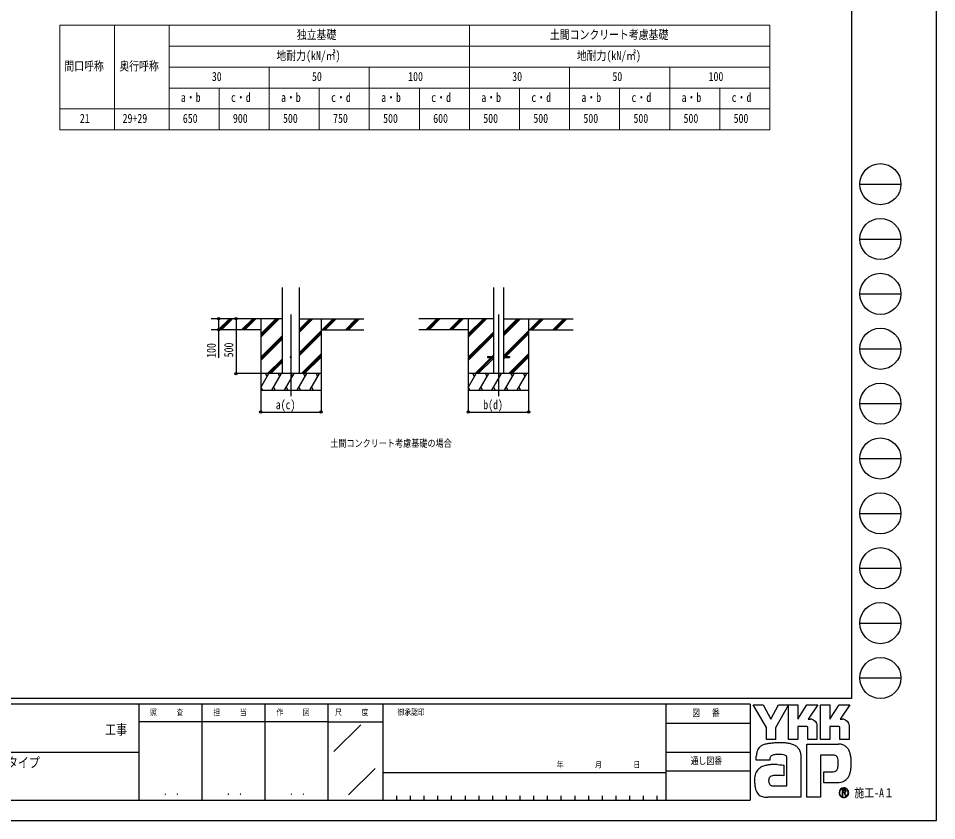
# Model space of a CAD drawing. Units: millimetres, scale not verified. Extents: x -10512 to 10512, y -7425 to 7425.
# Drawn here: x 2140 to 10512, y -7425 to -114 of the extents above; entities that cross this region are included whole.
import ezdxf
from ezdxf.enums import TextEntityAlignment as Align

# ---------------------------------------------------------------- set-up
doc = ezdxf.new("R2010")
doc.units = ezdxf.units.MM
doc.header["$LTSCALE"] = 30
doc.layers.add('0-1_TABLE1', color=7, linetype='Continuous', lineweight=18)
for name, color, linetype in [('0-2_USER1', 3, 'Continuous'), ('0-3_YKK_12', 2, 'Continuous'), ('0-4_YKK_13', 4, 'Continuous'), ('0-5_YKK_A1', 4, 'Continuous'), ('0-6_YKK_D', 6, 'Continuous'), ('0-7_YKK_ZWAK', 7, 'Continuous')]:
    doc.layers.add(name, color=color, linetype=linetype)
doc.styles.add('ＭＳ ゴシック', font='')
doc.styles.get('ＭＳ ゴシック').set_extended_font_data('MS Gothic')

msp = doc.modelspace()

# ---------------------------------------------------------------- linework, layer by layer
at = {"layer": '0-1_TABLE1'}
for p, q in [((2517.78, -176.13), (8991.78, -176.13)), ((2517.78, -176.13), (2517.78, -1130.63)), ((3015.78, -176.13), (3015.78, -1130.63)), ((3513.78, -176.13), (3513.78, -1130.63)), ((6252.78, -176.13), (6252.78, -1130.63)), ((3513.78, -367.03), (8991.78, -367.03)), ((3513.78, -557.93), (8991.78, -557.93)), ((4426.78, -557.93), (4426.78, -1130.63)), ((5339.78, -557.93), (5339.78, -1130.63)), ((7165.78, -557.93), (7165.78, -1130.63)), ((8078.78, -557.93), (8078.78, -1130.63)), ((3513.78, -748.83), (8991.78, -748.83)), ((3970.28, -748.83), (3970.28, -1130.63)), ((4883.28, -748.83), (4883.28, -1130.63)), ((5796.28, -748.83), (5796.28, -1130.63)), ((6709.28, -748.83), (6709.28, -1130.63)), ((7622.28, -748.83), (7622.28, -1130.63)), ((8535.28, -748.83), (8535.28, -1130.63)), ((2517.78, -939.73), (8991.78, -939.73)), ((2517.78, -1130.63), (8991.78, -1130.63))]:
    msp.add_line(p, q, dxfattribs=at)
msp.add_lwpolyline([(8991.78, -176.13), (8991.78, -748.83), (8991.78, -1130.63)], dxfattribs=at)
at = {"layer": '0-3_YKK_12'}
for p, q in [((4625.23, -2813.12), (4625.23, -3556.44)), ((6516.8, -2813.12), (6516.8, -3556.44))]:
    msp.add_line(p, q, dxfattribs=at)
at = {"layer": '0-4_YKK_13'}
for p, q in [((6416.8, -3196.86), (6416.8, -3205.86)), ((6416.8, -3196.86), (6471.6, -3196.86)), ((6416.8, -3205.86), (6471.6, -3205.86)), ((6562, -3196.86), (6616.8, -3196.86)), ((6562, -3205.86), (6616.8, -3205.86)), ((6616.8, -3196.86), (6616.8, -3205.86))]:
    msp.add_line(p, q, dxfattribs=at)
msp.add_circle((4625.23, -3201.36), 5, dxfattribs=at)
at = {"layer": '0-5_YKK_A1'}
for p, q in [((4547.48, -3351.36), (4547.48, -2566.01)), ((4702.98, -3351.36), (4702.98, -2566.01)), ((6471.6, -2566.01), (6471.6, -3351.36)), ((6562, -2566.01), (6562, -3351.36)), ((4547.48, -2851.36), (3899.28, -2851.36)), ((3965.97, -2949.95), (4064.56, -2851.36)), ((3978.71, -2951.36), (4078.71, -2851.36)), ((3992.85, -2951.36), (4092.85, -2851.36)), ((4178.1, -2949.95), (4276.7, -2851.36)), ((4190.84, -2951.36), (4290.84, -2851.36)), ((4204.98, -2951.36), (4304.98, -2851.36)), ((4350.23, -2851.36), (4350.23, -3501.36)), ((4350.23, -3018.24), (4517.11, -2851.36)), ((4350.23, -3004.1), (4502.97, -2851.36)), ((4350.23, -2989.95), (4488.83, -2851.36)), ((4702.98, -2973.86), (4825.48, -2851.36)), ((4702.98, -2959.71), (4811.34, -2851.36)), ((4702.98, -2945.57), (4797.2, -2851.36)), ((4702.98, -2851.36), (5290.85, -2851.36)), ((4900.23, -2851.36), (4900.23, -3501.36)), ((4909.33, -2951.36), (5009.33, -2851.36)), ((4923.47, -2951.36), (5023.47, -2851.36)), ((4937.61, -2951.36), (5037.61, -2851.36)), ((5121.46, -2951.36), (5221.46, -2851.36)), ((5135.6, -2951.36), (5235.6, -2851.36)), ((5149.74, -2951.36), (5249.75, -2851.36)), ((6471.6, -2851.36), (5790.85, -2851.36)), ((5857.54, -2949.95), (5956.13, -2851.36)), ((5870.28, -2951.36), (5970.28, -2851.36)), ((5884.42, -2951.36), (5984.42, -2851.36)), ((6069.67, -2949.95), (6168.27, -2851.36)), ((6082.41, -2951.36), (6182.41, -2851.36)), ((6096.55, -2951.36), (6196.55, -2851.36)), ((6241.8, -2851.36), (6241.8, -3501.36)), ((6241.8, -3018.24), (6408.68, -2851.36)), ((6241.8, -3004.1), (6394.54, -2851.36)), ((6241.8, -2989.95), (6380.4, -2851.36)), ((6562, -3006.41), (6717.05, -2851.36)), ((6562, -2992.26), (6702.91, -2851.36)), ((6562, -2978.12), (6688.77, -2851.36)), ((6562, -2851.36), (7200.01, -2851.36)), ((6791.8, -2851.36), (6791.8, -3501.36)), ((6800.9, -2951.36), (6900.9, -2851.36)), ((6815.04, -2951.36), (6915.04, -2851.36)), ((6829.18, -2951.36), (6929.18, -2851.36)), ((7013.03, -2951.36), (7113.03, -2851.36)), ((7027.17, -2951.36), (7127.17, -2851.36)), ((7041.31, -2951.36), (7141.32, -2851.36)), ((4350.23, -2951.36), (3899.28, -2951.36)), ((4350.23, -3202.08), (4547.48, -3004.84)), ((4702.98, -3157.7), (4900.23, -2960.45)), ((4702.98, -3171.84), (4900.23, -2974.6)), ((4702.98, -3185.99), (4900.23, -2988.74)), ((4900.23, -2951.36), (5290.85, -2951.36)), ((6241.8, -2951.36), (5790.85, -2951.36)), ((6241.8, -3202.08), (6471.6, -2972.29)), ((6241.8, -3216.23), (6471.6, -2986.43)), ((6241.8, -3230.37), (6471.6, -3000.57)), ((6562, -3190.25), (6791.8, -2960.45)), ((6569.54, -3196.86), (6791.8, -2974.6)), ((6583.68, -3196.86), (6791.8, -2988.74)), ((6791.8, -2951.36), (7200.01, -2951.36)), ((4350.23, -3216.23), (4547.48, -3018.98)), ((4350.23, -3230.37), (4547.48, -3033.12)), ((4721.46, -3351.36), (4900.23, -3172.58)), ((6613.03, -3351.36), (6791.8, -3172.58)), ((4413.09, -3351.36), (4547.48, -3216.97)), ((4427.23, -3351.36), (4547.48, -3231.11)), ((4441.37, -3351.36), (4547.48, -3245.25)), ((4735.6, -3351.36), (4900.23, -3186.73)), ((4749.74, -3351.36), (4900.23, -3200.87)), ((6304.66, -3351.36), (6450.16, -3205.86)), ((6318.8, -3351.36), (6464.3, -3205.86)), ((6332.95, -3351.36), (6471.6, -3212.7)), ((6459.16, -3196.86), (6471.6, -3184.42)), ((6562, -3218.54), (6574.68, -3205.86)), ((6627.17, -3351.36), (6791.8, -3186.73)), ((6641.31, -3351.36), (6791.8, -3200.87)), ((4900.23, -3351.36), (4350.23, -3351.36)), ((4350.23, -3476.81), (4422.66, -3351.36)), ((4407.66, -3377.34), (4392.66, -3351.36)), ((4451.53, -3501.36), (4538.13, -3351.36)), ((4523.13, -3377.34), (4508.13, -3351.36)), ((4567, -3501.36), (4653.6, -3351.36)), ((4638.6, -3377.34), (4623.6, -3351.36)), ((4682.47, -3501.36), (4769.07, -3351.36)), ((4754.07, -3377.34), (4739.07, -3351.36)), ((4797.94, -3501.36), (4884.54, -3351.36)), ((4869.54, -3377.34), (4854.54, -3351.36)), ((6791.8, -3351.36), (6241.8, -3351.36)), ((6241.8, -3476.81), (6314.23, -3351.36)), ((6299.23, -3377.34), (6284.23, -3351.36)), ((6343.1, -3501.36), (6429.7, -3351.36)), ((6414.7, -3377.34), (6399.7, -3351.36)), ((6458.57, -3501.36), (6545.17, -3351.36)), ((6530.17, -3377.34), (6515.17, -3351.36)), ((6574.04, -3501.36), (6660.64, -3351.36)), ((6645.64, -3377.34), (6630.64, -3351.36)), ((6689.51, -3501.36), (6776.11, -3351.36)), ((6761.11, -3377.34), (6746.11, -3351.36)), ((4350.23, -3501.36), (4900.23, -3501.36)), ((4351.06, -3475.38), (4366.06, -3501.36)), ((4466.53, -3475.38), (4481.53, -3501.36)), ((4582, -3475.38), (4597, -3501.36)), ((4697.47, -3475.38), (4712.47, -3501.36)), ((4812.94, -3475.38), (4827.94, -3501.36)), ((6241.8, -3501.36), (6791.8, -3501.36)), ((6242.63, -3475.38), (6257.63, -3501.36)), ((6358.1, -3475.38), (6373.1, -3501.36)), ((6473.57, -3475.38), (6488.57, -3501.36)), ((6589.04, -3475.38), (6604.04, -3501.36)), ((6704.51, -3475.38), (6719.51, -3501.36))]:
    msp.add_line(p, q, dxfattribs=at)
at = {"layer": '0-6_YKK_D'}
for p, q in [((4125.17, -2851.36), (4125.17, -3351.36)), ((4349.23, -3351.36), (4124.17, -3351.36)), ((4350.23, -3501.36), (4350.23, -3702.36)), ((4900.23, -3501.36), (4900.23, -3702.36)), ((6241.8, -3501.36), (6241.8, -3702.36)), ((6791.8, -3501.36), (6791.8, -3702.36)), ((4350.23, -3701.36), (4900.23, -3701.36)), ((6241.8, -3701.36), (6791.8, -3701.36))]:
    msp.add_line(p, q, dxfattribs=at)
msp.add_lwpolyline([(3965.89, -2851.36), (3965.89, -2951.36), (3965.89, -3208.96)], dxfattribs=at)
for centre in [(3965.89, -2851.36), (4125.17, -2851.36), (3965.89, -2951.36), (4125.17, -3351.36), (4350.23, -3701.36), (4900.23, -3701.36), (6241.8, -3701.36), (6791.8, -3701.36)]:
    msp.add_circle(centre, 10.62, dxfattribs=at)
at = {"layer": '0-7_YKK_ZWAK'}
for p, q in [((9737.55, 6937.5), (9737.55, -6312.5)), ((9812.55, -1625), (10187.55, -1625)), ((9812.55, -2125), (10187.55, -2125)), ((9812.55, -2625), (10187.55, -2625)), ((9812.55, -3125), (10187.55, -3125)), ((9812.55, -3625), (10187.55, -3625)), ((9812.55, -4125), (10187.55, -4125)), ((9812.55, -4625), (10187.55, -4625)), ((9812.55, -5125), (10187.55, -5125)), ((9812.55, -5625), (10187.55, -5625)), ((9812.55, -6125), (10187.55, -6125)), ((9737.55, -6312.5), (-9762.45, -6312.5)), ((3237.55, -6362.5), (-12.45, -6362.5)), ((3812.55, -6362.5), (3812.55, -7237.5)), ((4387.55, -6362.5), (4387.55, -7237.5)), ((4962.55, -6362.5), (4962.55, -7237.5)), ((5462.55, -6362.5), (4962.55, -6362.5)), ((8043.8, -6362.5), (5462.55, -6362.5)), ((5462.55, -6362.5), (5462.55, -7237.5)), ((8043.8, -6362.5), (8043.8, -7237.5)), ((8812.55, -6362.5), (8043.8, -6362.5)), ((8812.55, -6362.5), (8812.55, -7237.5)), ((4962.55, -6525), (3237.55, -6525)), ((4962.55, -6525), (5462.55, -6525)), ((5017.76, -6795.73), (5262.59, -6550.9)), ((8043.8, -6537.5), (8812.55, -6537.5)), ((-12.45, -6800), (3237.55, -6800)), ((8043.8, -6800), (8812.55, -6800)), ((5151.68, -7189.97), (5392.23, -6949.42)), ((5462.55, -6987.5), (8043.8, -6987.5)), ((8812.55, -6975), (8043.8, -6975)), ((5587.55, -7200), (5587.55, -7237.5)), ((5712.55, -7200), (5712.55, -7237.5)), ((5837.55, -7200), (5837.55, -7237.5)), ((5962.55, -7200), (5962.55, -7237.5)), ((6087.55, -7200), (6087.55, -7237.5)), ((6212.55, -7200), (6212.55, -7237.5)), ((6337.55, -7200), (6337.55, -7237.5)), ((6462.55, -7200), (6462.55, -7237.5)), ((6587.55, -7200), (6587.55, -7237.5)), ((6712.55, -7200), (6712.55, -7237.5)), ((6837.55, -7200), (6837.55, -7237.5)), ((6962.55, -7200), (6962.55, -7237.5)), ((7087.55, -7200), (7087.55, -7237.5)), ((7212.55, -7200), (7212.55, -7237.5)), ((7337.55, -7200), (7337.55, -7237.5)), ((7462.55, -7200), (7462.55, -7237.5)), ((7587.55, -7200), (7587.55, -7237.5)), ((7712.55, -7200), (7712.55, -7237.5)), ((7837.55, -7200), (7837.55, -7237.5)), ((7962.55, -7200), (7962.55, -7237.5)), ((9697.91, -7139.3), (9697.91, -7139.3)), ((-12.45, -7237.5), (3237.55, -7237.5)), ((3237.55, -7237.5), (4962.55, -7237.5)), ((4962.55, -7237.5), (5462.55, -7237.5)), ((5462.55, -7237.5), (8043.8, -7237.5)), ((8043.8, -7237.5), (8812.55, -7237.5)), ((9666.68, -7209.95), (9666.68, -7209.95))]:
    msp.add_line(p, q, dxfattribs=at)
for points in [[(-10512.5, -7425), (10512.5, -7425), (10512.5, 7425), (-10512.5, 7425)], [(8840.05, -6370), (8932.08, -6370), (9001.18, -6500.25), (9070.1, -6370), (9162.19, -6370), (9044.18, -6579.98), (9044.18, -6685.33), (8960.24, -6685.33), (8960.24, -6577.14)]]:
    msp.add_lwpolyline(points, close=True, dxfattribs=at)
for points in [[(4962.55, -6362.5), (3237.55, -6362.5), (3237.55, -7237.5)], [(9326.37, -6566.52), (9246.92, -6566.52), (9246.92, -6685.24), (9162.29, -6685.24), (9162.29, -6370), (9246.92, -6370), (9246.92, -6498.96), (9330.17, -6370), (9429.6, -6370), (9340.4, -6500.53), (9343.56, -6500.53), (9347.05, -6500.53), (9350.63, -6500.53), (9354.08, -6500.53), (9357.16, -6500.53), (9359.65, -6500.53), (9361.31, -6500.53), (9361.92, -6500.53)], [(9618.78, -6566.52), (9539.42, -6566.52), (9539.42, -6685.33), (9454.74, -6685.33), (9454.74, -6370), (9539.42, -6370), (9539.42, -6498.96), (9622.58, -6370), (9722.01, -6370), (9632.81, -6500.53), (9636, -6500.53), (9639.51, -6500.53), (9643.09, -6500.53), (9646.53, -6500.53), (9649.6, -6500.53), (9652.08, -6500.53), (9653.73, -6500.53), (9654.33, -6500.53)], [(9386.26, -6505.53), (9396.37, -6511.31), (9404.93, -6518.83), (9411.81, -6527.8), (9416.89, -6537.87), (9420.03, -6548.74), (9421.1, -6560.09), (9421.1, -6685.55), (9338.53, -6685.55), (9338.53, -6578.52)], [(9678.7, -6505.53), (9688.84, -6511.31), (9697.44, -6518.83), (9704.35, -6527.8), (9709.46, -6537.87), (9712.62, -6548.74), (9713.7, -6560.09), (9713.7, -6685.33), (9630.93, -6685.33), (9630.93, -6578.52)], [(9572.17, -6828.77), (9452.98, -6828.77), (9452.98, -7212.5), (9328.08, -7212.5), (9328.08, -6726.98), (9618.38, -6726.98)], [(9696.78, -6761.28), (9704.93, -6771.56), (9711.03, -6781.52), (9715.29, -6790.54)], [(9011.99, -6830.78), (9006.18, -6834.05), (9001.65, -6838.04), (8998.22, -6842.71), (8995.73, -6847.99), (8994.01, -6853.83), (8992.9, -6860.17), (8992.23, -6866.97), (8991.82, -6874.17), (8866.86, -6874.47), (8867.23, -6857.38), (8867.92, -6838.18)], [(9269.27, -6797.91), (9272.82, -6812.25), (9274.83, -6827.61), (9275.46, -6843.97), (9275.46, -7212.5), (8973.88, -7212.5)], [(9059.87, -6913.82), (9083.52, -6915.38), (9102.11, -6917.46), (9114.28, -6919.42), (9118.63, -6920.58), (9118.63, -7016.18), (9104.81, -7014.72), (9089.64, -7013.9), (9074.12, -7013.58), (9059.22, -7013.63), (9045.92, -7013.91), (9035.21, -7014.27), (9028.06, -7014.59), (9025.46, -7014.73), (9014.66, -7016.71), (9005.34, -7019.8), (8997.51, -7024.03), (8991.17, -7029.42), (8986.32, -7035.99), (8982.96, -7043.76), (8981.09, -7052.75), (8980.71, -7062.98), (8981.91, -7074.22), (8984.29, -7083.52), (8987.73, -7091.04), (8992.07, -7096.97), (8997.15, -7101.49), (9002.83, -7104.76), (9008.97, -7106.98), (9015.4, -7108.31), (9148.16, -7108.31), (9148.16, -6862.68), (9148.19, -6857.81), (9147.94, -6853.05), (9147.32, -6848.47), (9146.25, -6844.12), (9144.66, -6840.06), (9142.46, -6836.37), (9139.59, -6833.1), (9135.97, -6830.31)], [(9135.97, -6830.31), (9128.18, -6827.25), (9115.73, -6824.67), (9099.85, -6822.75), (9081.77, -6821.74), (9062.71, -6821.82), (9043.91, -6823.21)], [(9614.57, -6902.49), (9614.41, -6886.58), (9613.65, -6872.24), (9611.86, -6859.66), (9608.59, -6848.98)], [(9686.41, -7052.43), (9674.87, -7061.39), (9662.86, -7068.44), (9650.46, -7073.7), (9637.75, -7077.3), (9624.84, -7079.36), (9611.8, -7080.02), (9483.4, -7080.02), (9483.4, -6979.16), (9555.8, -6979.16), (9569.15, -6978.97), (9580.89, -6977.83), (9590.97, -6974.88)], [(9686.52, -7156.49), (9686.45, -7155.03), (9686.27, -7153.62), (9685.97, -7152.26), (9685.55, -7150.97), (9685.01, -7149.75), (9684.35, -7148.59), (9683.58, -7147.52), (9682.7, -7146.53), (9681.54, -7145.51), (9680.26, -7144.62), (9678.85, -7143.86), (9677.33, -7143.23), (9675.7, -7142.74), (9673.96, -7142.39), (9672.12, -7142.18), (9670.19, -7142.11), (9651.25, -7142.11), (9651.25, -7197.85), (9656.97, -7197.85), (9656.97, -7147.79), (9670.19, -7147.79), (9671.56, -7147.84), (9672.84, -7147.97), (9674.04, -7148.19), (9675.16, -7148.5), (9676.18, -7148.89), (9677.11, -7149.36), (9677.94, -7149.92), (9678.66, -7150.56)], [(9680.9, -7156.49), (9680.55, -7159.17), (9679.59, -7161.28), (9678.15, -7162.89), (9676.37, -7164.06), (9674.36, -7164.86), (9672.26, -7165.35), (9670.21, -7165.6), (9668.32, -7165.67), (9663.36, -7165.67), (9665.86, -7169.92), (9682.23, -7198.04), (9688.78, -7198.04), (9673, -7170.98), (9674.48, -7170.68), (9675.89, -7170.31), (9677.23, -7169.86), (9678.49, -7169.33), (9679.67, -7168.72), (9680.77, -7168.04), (9681.78, -7167.28), (9682.7, -7166.44)]]:
    msp.add_lwpolyline(points, dxfattribs=at)
for centre in [(10000.05, -1625), (10000.05, -2125), (10000.05, -2625), (10000.05, -3125), (10000.05, -3625), (10000.05, -4125), (10000.05, -4625), (10000.05, -5125), (10000.05, -5625), (10000.05, -6125)]:
    msp.add_circle(centre, 187.5, dxfattribs=at)
for centre, radius, start, end in [((9362.04, -6562.97), 62.44, 78.26798, 90.11215), ((9362.93, -6558.43), 57.81, 66.19963, 78.22058), ((9654.45, -6563.08), 62.55, 78.27851, 90.10826), ((9655.31, -6558.7), 58.09, 66.2483, 78.23226), ((9326.81, -6578.23), 11.72, 358.57817, 92.1683), ((9619.27, -6578.18), 11.67, 358.29941, 92.43455), ((8979.01, -6828.22), 108.95, 152.2125, 163.4865), ((8962.34, -6819.6), 90.18, 138.03852, 152.12015), ((8962.33, -6820.02), 90.45, 122.60463, 137.83438), ((8974.29, -6839.36), 113.2, 108.37421, 122.42809), ((8993.23, -6906.73), 183.13, 100.93159, 107.35499), ((9055.13, -7207.04), 489.75, 97.86054, 101.37938), ((9084.19, -7408.95), 693.73, 94.90201, 97.9576), ((9086.17, -7425.11), 710, 91.6169, 94.94971), ((9083.42, -7310.15), 595.01, 87.51794, 91.66439), ((9091.15, -7144.44), 429.12, 81.92631, 87.59083), ((9113.97, -6988.08), 271.1, 73.67137, 82.05943), ((9147.82, -6874.79), 152.88, 60.60528, 73.9085), ((9161.67, -6847.16), 122.01, 52.17347, 59.90542), ((9174.06, -6831.12), 101.74, 43.55042, 52.14561), ((9180.89, -6824.52), 92.24, 34.48659, 43.50182), ((9180.94, -6824.38), 92.12, 25.58915, 34.43128), ((9613.64, -6860.53), 133.64, 78.73198, 87.96551), ((9617.56, -6840.49), 113.22, 69.03034, 78.69541), ((9621.21, -6830.75), 102.82, 59.39484, 68.9885), ((9622.9, -6827.78), 99.4, 50.3012, 59.3616), ((9622.28, -6828.48), 100.33, 42.05209, 50.28551), ((9094.51, -6851.15), 226.96, 171.55622, 176.72493), ((9017.6, -6839.67), 149.2, 163.48385, 171.57982), ((9044.98, -6909.07), 84.96, 102.4979, 112.84632), ((9061.41, -6979.98), 157.75, 96.37207, 102.75341), ((9172.74, -6828.22), 101.17, 17.43089, 25.54591), ((9572.85, -6890.03), 61.26, 77.94572, 90.63794), ((9578.18, -6865.04), 35.72, 60.20991, 77.92418), ((9581.63, -6858.55), 28.37, 39.8078, 59.75378), ((9576.78, -6862.26), 34.47, 22.65544, 39.38165), ((9572.73, -6857.03), 157.3, 14.76267, 25.00486), ((9476.25, -6883.32), 257.3, 7.9139, 14.95041), ((9379.89, -6897.34), 354.67, 2.54376, 8.01251), ((8964.69, -7036.28), 111.29, 120.60724, 130.53081), ((8976.54, -7056.43), 134.67, 112.58838, 120.58162), ((8992.48, -7094.75), 176.17, 106.61303, 112.59024), ((9017.56, -7179.03), 264.11, 99.87193, 106.59825), ((9031.61, -7258.18), 344.49, 94.78469, 99.91711), ((9038.45, -7336.93), 423.53, 90.80099, 94.81812), ((9039.49, -7395.56), 482.18, 87.57779, 90.82714), ((9550.12, -6932.85), 62.07, 334.00676, 347.34989), ((9481.24, -6916.9), 132.77, 347.14308, 355.40008), ((9330.51, -6903.94), 284.06, 355.2339, 0.29193), ((9340.42, -6901.25), 394.19, 352.8937, 357.82206), ((9324.66, -6900.24), 409.98, 357.76419, 2.60674), ((9022.45, -7051.74), 170.01, 164.97537, 174.56739), ((8981.14, -7040.72), 127.26, 153.89178, 164.94341), ((8962.32, -7031.67), 106.37, 142.04688, 153.80771), ((8958.69, -7029.07), 101.91, 130.60221, 141.94427), ((9579.3, -6948.57), 28.78, 293.91672, 314.09376), ((9575.37, -6945.11), 34, 314.78099, 333.92928), ((9588.53, -6945.72), 144.93, 318.67367, 325.29112), ((9625.9, -6973.56), 98.37, 326.23251, 339.61931), ((9533.51, -6937.79), 197.44, 339.22498, 347.31457), ((9422.87, -6911.98), 311.04, 347.15166, 352.97565), ((9095.33, -7058.72), 243.22, 174.55588, 182.47272), ((9231.24, -7056.58), 379.12, 181.90948, 187.89042), ((9071.73, -7079.01), 218.04, 187.80471, 196.36971), ((9603.07, -6958.47), 125.59, 311.57033, 318.66243), ((8987.51, -7103.89), 130.22, 196.3102, 208.20993), ((8950.84, -7123.41), 88.68, 208.29777, 223.35561), ((8942.57, -7130.69), 77.67, 223.64205, 239.63663), ((8949.43, -7118.2), 91.91, 239.8785, 253.65355), ((9666.75, -7170.47), 44.1, 90.09157, 179.92363), ((9666.49, -7170.52), 43.83, 179.86065, 225.14399), ((9666.48, -7170.33), 39.22, 134.8007, 180.12175), ((9666.32, -7170.58), 39.06, 179.75513, 225.29722), ((9666.59, -7170.11), 39.14, 89.86602, 135.149), ((9666.61, -7170.94), 39.01, 224.62822, 270.10973), ((9666.75, -7170.39), 44.02, 44.93442, 90.08536), ((9666.76, -7170.41), 39.44, 45.03108, 90.11509), ((9666.62, -7170.35), 39.6, 270.09072, 359.90926), ((9672.52, -7156.26), 8.38, 358.3894, 42.86139), ((9672.69, -7156.89), 13.84, 316.37674, 1.6565), ((9666.79, -7170.42), 39.43, 0.00643, 45.07115), ((9667.1, -7170.25), 43.68, 359.78949, 45.13288), ((9666.99, -7170.6), 43.78, 314.92572, 0.23508), ((8962, -7075.02), 136.89, 253.69102, 263.74909), ((8972.65, -6980.24), 232.26, 263.68487, 270.30455), ((9666.7, -7170.53), 43.98, 224.94536, 269.98445), ((9666.69, -7170.31), 44.2, 269.98802, 314.93777)]:
    msp.add_arc(centre, radius, start, end, dxfattribs=at)

# ---------------------------------------------------------------- texts
at = {"layer": '0-1_TABLE1', "style": 'ＭＳ ゴシック', "width": 0.8}
for s, p in [('独立基礎', (4679.28, -327.83)), ('土間コンクリート考慮基礎', (6986.28, -327.83)), ('地耐力(kN/㎡)', (4493.28, -518.73)), ('地耐力(kN/㎡)', (7232.28, -518.73)), ('間口呼称', (2559.78, -614.18)), ('奥行呼称', (3060.78, -614.18)), ('30', (3904.28, -709.63)), ('50', (4817.28, -709.63)), ('100', (5694.28, -709.63)), ('30', (6643.28, -709.63)), ('50', (7556.28, -709.63)), ('100', (8433.28, -709.63)), ('a・b', (3622.03, -900.53)), ('c・d', (4078.53, -900.53)), ('a・b', (4535.03, -900.53)), ('c・d', (4991.53, -900.53)), ('a・b', (5448.03, -900.53)), ('c・d', (5904.53, -900.53)), ('a・b', (6361.03, -900.53)), ('c・d', (6817.53, -900.53)), ('a・b', (7274.03, -900.53)), ('c・d', (7730.53, -900.53)), ('a・b', (8187.03, -900.53)), ('c・d', (8643.53, -900.53)), ('21', (2700.78, -1091.43)), ('29+29', (3090.78, -1091.43)), ('650', (3640.03, -1091.43)), ('900', (4096.53, -1091.43)), ('500', (4553.03, -1091.43)), ('750', (5009.53, -1091.43)), ('500', (5466.03, -1091.43)), ('600', (5922.53, -1091.43)), ('500', (6379.03, -1091.43)), ('500', (6835.53, -1091.43)), ('500', (7292.03, -1091.43)), ('500', (7748.53, -1091.43)), ('500', (8205.03, -1091.43)), ('500', (8661.53, -1091.43))]:
    msp.add_text(s, height=82.48, dxfattribs=at).set_placement(p, align=Align.BOTTOM_LEFT)
at = {"layer": '0-2_USER1', "style": 'ＭＳ ゴシック', "width": 0.8}
for s, height, p in [('土間コンクリート考慮基礎の場合', 65.98, (4983.45, -4039.4)), ('サイクルポート エフォルテ 600タイプ', 91.64, (587.3, -6969.36))]:
    msp.add_text(s, height=height, dxfattribs=at).set_placement(p, align=Align.BOTTOM_LEFT)
at = {"layer": '0-6_YKK_D', "style": 'ＭＳ ゴシック', "width": 0.8}
for s, p in [('100', (3965.09, -3208.16)), ('500', (4124.37, -3203.36))]:
    msp.add_text(s, height=82.48, rotation=90, dxfattribs=at).set_placement(p, align=Align.BOTTOM_LEFT)
for s, p in [('a(c)', (4487.23, -3700.56)), ('b(d)', (6378.8, -3700.56))]:
    msp.add_text(s, height=82.48, dxfattribs=at).set_placement(p, align=Align.BOTTOM_LEFT)
at = {"layer": '0-7_YKK_ZWAK', "style": 'ＭＳ ゴシック', "width": 0.8}
for s, height, p in [('照     査', 54.99, (3341.05, -6481.25)), ('担     当', 54.99, (3918.05, -6481.25)), ('作     図', 54.99, (4493.05, -6481.25)), ('尺     度', 54.99, (5028.55, -6481.25)), ('御承認印', 54.99, (5597.85, -6481.25)), ('図\u3000 番', 64.15, (8283.51, -6493.75)), ('工事', 91.64, (2930.83, -6668.66)), ('通し図番', 64.15, (8269.51, -6931.25)), ('年        月        日', 54.99, (7049.77, -6958.04)), ('． ．', 64.79, (3462.5, -7210.88)), ('． ．', 64.79, (4037.5, -7210.88)), ('． ．', 64.79, (4612.5, -7210.88)), ('施工-A１', 82.48, (9762.55, -7237.5))]:
    msp.add_text(s, height=height, dxfattribs=at).set_placement(p, align=Align.BOTTOM_LEFT)

doc.saveas('drawing.dxf')
